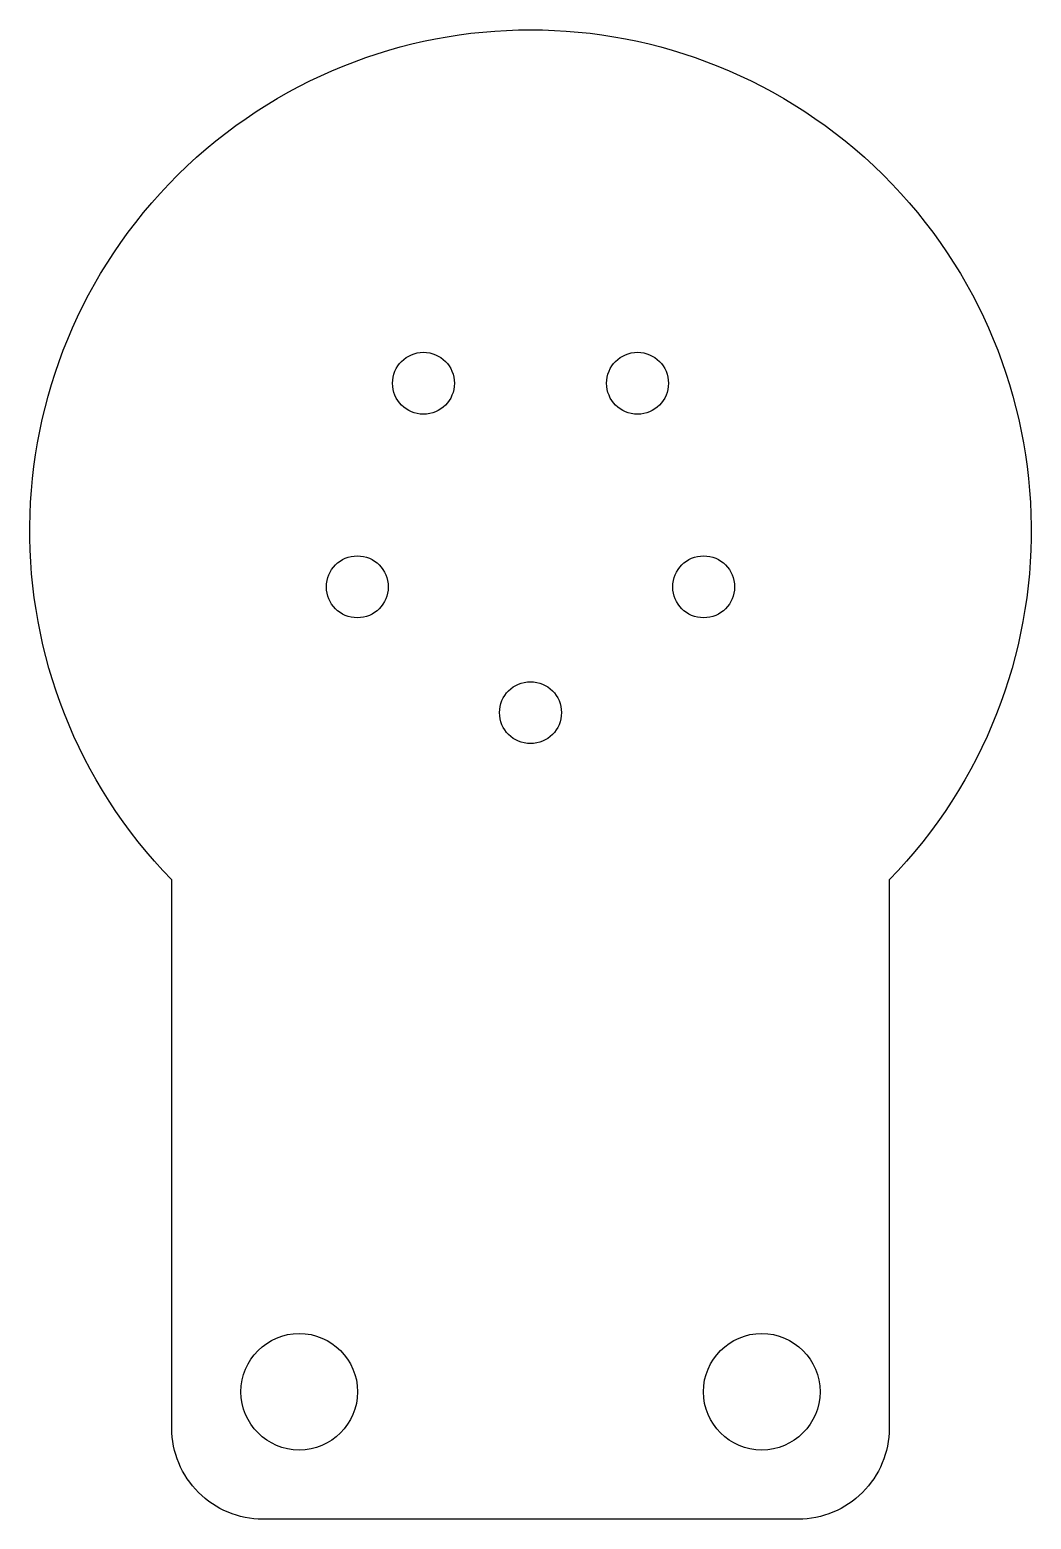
# Model space of a CAD drawing. Header units: millimetres. Extents: x -27.5 to 27.5, y -46.5 to 35.3.
import ezdxf

# ---------------------------------------------------------------- set-up
doc = ezdxf.new("R2010")
doc.units = ezdxf.units.MM
doc.layers.get('0').update_dxf_attribs({"linetype": 'CONTINUOUS'})

msp = doc.modelspace()

# ---------------------------------------------------------------- linework, layer by layer
msp.add_lwpolyline([(19.7, -41.506, -0.414214), (14.7, -46.506), (-14.7, -46.506, -0.414214), (-19.7, -41.506), (-19.7, -11.402, -2.369924), (19.7, -11.402)], format="xyb", close=True)
for centre, radius in [((-5.878, 15.875), 1.7), ((5.878, 15.875), 1.7), ((-9.511, 4.695), 1.7), ((9.511, 4.695), 1.7), ((0, -2.215), 1.7), ((-12.7, -39.506), 3.2), ((12.7, -39.506), 3.2)]:
    msp.add_circle(centre, radius)

doc.saveas('drawing.dxf')
